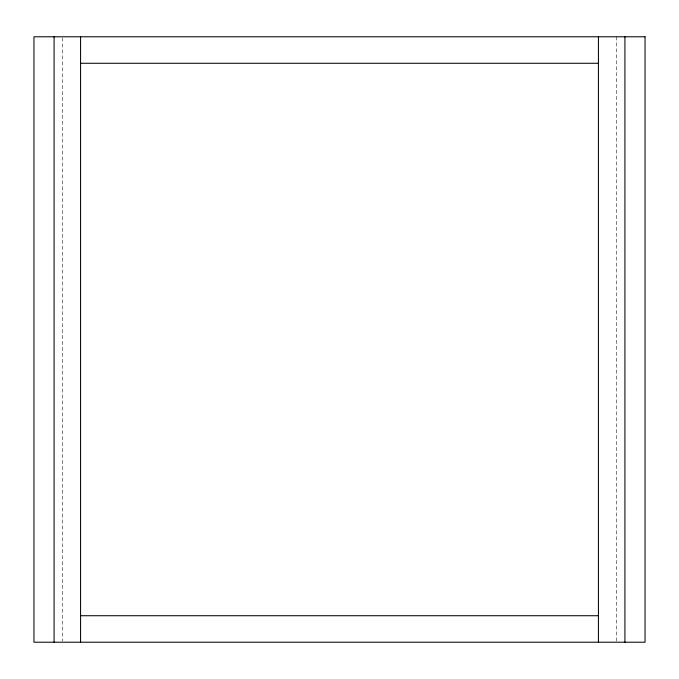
<?xml version="1.0" encoding="UTF-8"?>
<svg xmlns="http://www.w3.org/2000/svg" width="679" height="679" viewBox="0 0 679 679"><rect width="100%" height="100%" fill="white"/><g stroke="black" fill="none" stroke-linecap="round" stroke-linejoin="round"><path stroke-width="0.51" stroke-dasharray="3.4 2.55" d="M616.591 36.785L616.591 641.154M62.409 37.846L62.409 641.154"/><path stroke-width="1.02" d="M80.572 63.274L598.428 63.274M80.572 615.726L598.428 615.726M624.918 36.785L624.918 642.215M598.428 36.785L598.428 642.215M80.572 36.785L80.572 642.215M54.082 36.785L54.082 642.215M645.05 36.785L33.95 36.785L33.95 642.215L645.05 642.215L645.05 36.785"/></g></svg>
